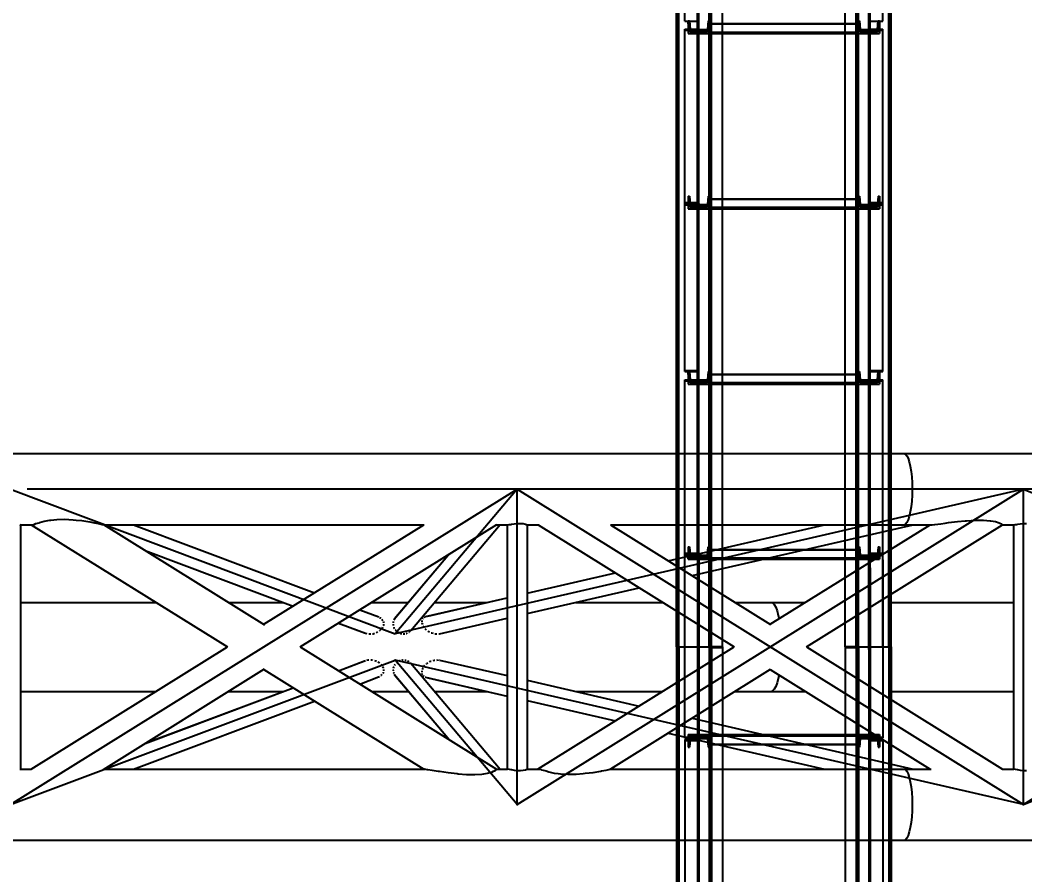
# Model space of a CAD drawing. Header units: millimetres. Extents: x 150209.93 to 150215.05, y 136675.65 to 136679.93.
# Drawn here: x 150214.08 to 150214.1946, y 136677.7688 to 136677.8664 of the extents above; entities that cross this region are included whole.
import ezdxf

# ---------------------------------------------------------------- set-up
doc = ezdxf.new("R2010")
doc.units = ezdxf.units.MM
doc.header["$LTSCALE"] = 0.25
for name, pattern in [('CENTER', [50.8, 31.75, -6.35, 6.35, -6.35]), ('XKITLINE00', [0]), ('XKITLINE02', [4, 2, -2]), ('XKITLINE03', [6, 3, -1, 1, -1])]:
    doc.linetypes.add(name, pattern=pattern)
doc.styles.add('ROMANS', font='romans.shx')
doc.dimstyles.new('MD300', dxfattribs={"dimtxt": 2.5, "dimasz": 2.5, "dimexe": 1, "dimexo": 1, "dimgap": 0.5, "dimtad": 1, "dimdec": 1, "dimlfac": 50, "dimrnd": 0.5, "dimdsep": 46, "dimtxsty": 'ROMANS', "dimcen": 1, "dimclrd": 146, "dimclre": 146, "dimclrt": 30, "dimadec": 1, "dimazin": 2, "dimtfac": 1, "dimtdec": 1, "dimtmove": 0, "dimatfit": 1, "dimfxl": 1, "dimtolj": 1, "dimtzin": 0, "dimlwd": -1, "dimlwe": -1, "dimarcsym": 0})

# ---------------------------------------------------------------- blocks, each defined once
blk = doc.blocks.new('çatıı')
at = {"color": 116, "linetype": 'XKITLINE02', "true_color": 0x136734}
for p, q in [((26132.53, 10820.27), (26132.53, 12463.6)), ((26133.06, 10820.27), (26133.07, 12463.8)), ((26150.3, 10820.27), (26150.3, 12463.8)), ((26150.83, 10820.27), (26150.83, 12463.6)), ((26234.06, 10837.88), (26234.06, 12463.6)), ((26234.91, 10820.27), (26234.91, 12463.6)), ((26235.44, 10820.27), (26235.45, 12463.8)), ((26252.68, 10820.27), (26252.68, 12463.8)), ((26253.21, 10820.27), (26253.21, 12463.6)), ((26150.38, 10820.27), (26150.38, 12460.57)), ((26151.23, 10820.3), (26151.23, 12460.55)), ((26157.88, 10824.41), (26157.88, 12460.56)), ((26227.88, 10820.56), (26227.88, 12460.56)), ((26234.53, 10820.3), (26234.53, 12460.55)), ((26235.38, 10820.27), (26235.38, 12460.57)), ((26131.68, 10840.75), (26131.68, 12421.84)), ((26150.38, 12350.28), (26150.38, 10820.27)), ((26151.23, 12350.28), (26151.23, 10820.3)), ((26254.06, 10887.1), (26254.06, 12350.28)), ((26136.38, 11177.33), (26136.38, 11273.12)), ((26143.58, 11172.02), (26143.58, 11272.53)), ((26144.38, 11172.02), (26144.38, 11273.12)), ((26241.36, 11172.02), (26241.36, 11273.12)), ((26242.16, 11172.02), (26242.16, 11272.53)), ((26249.36, 11177.33), (26249.36, 11273.12)), ((26136.38, 11177.33), (26143.58, 11177.33)), ((26138.38, 11175.7), (26138.38, 11177.37)), ((26138.38, 11177.37), (26139.06, 11177.37)), ((26138.38, 11177.33), (26138.38, 11171.87)), ((26138.38, 11175.7), (26139.06, 11175.7)), ((26138.38, 11175.7), (26138.38, 11170.2)), ((26139.06, 11177.37), (26139.06, 11175.7)), ((26139.06, 11177.37), (26139.44, 11172.57)), ((26139.06, 11175.7), (26139.44, 11170.9)), ((26143.58, 11073.71), (26143.58, 11177.83)), ((26143.58, 11177.83), (26144.38, 11177.83)), ((26144.38, 11073.14), (26144.38, 11177.83)), ((26149.7, 11177.37), (26149.32, 11172.57)), ((26149.7, 11175.7), (26149.32, 11170.9)), ((26149.7, 11177.37), (26149.7, 11175.7)), ((26149.7, 11177.37), (26150.38, 11177.37)), ((26149.7, 11175.7), (26150.38, 11175.7)), ((26150.38, 11177.37), (26150.38, 11175.7)), ((26150.38, 11177.37), (26150.38, 11171.87)), ((26150.38, 11170.2), (26150.38, 11175.88)), ((26150.38, 11175.88), (26157.88, 11175.88)), ((26150.38, 11175.87), (26235.36, 11175.87)), ((26150.38, 11175.71), (26235.36, 11175.71)), ((26150.38, 11175.7), (26235.36, 11175.7)), ((26150.38, 11175.7), (26150.38, 11170.2)), ((26227.88, 11175.88), (26235.36, 11175.88)), ((26235.36, 11177.37), (26235.36, 11171.87)), ((26235.36, 11177.37), (26236.04, 11177.37)), ((26235.36, 11177.37), (26235.36, 11175.7)), ((26235.36, 11170.2), (26235.36, 11175.88)), ((26235.36, 11175.7), (26235.36, 11170.2)), ((26235.36, 11175.7), (26236.04, 11175.7)), ((26236.04, 11177.37), (26236.42, 11172.57)), ((26236.04, 11177.37), (26236.04, 11175.7)), ((26236.04, 11175.7), (26236.42, 11170.9)), ((26241.36, 11073.14), (26241.36, 11177.83)), ((26241.36, 11177.83), (26242.16, 11177.83)), ((26242.16, 11073.71), (26242.16, 11177.83)), ((26242.16, 11177.33), (26249.36, 11177.33)), ((26246.3, 11172.57), (26246.68, 11177.37)), ((26246.68, 11175.7), (26246.3, 11170.9)), ((26246.68, 11177.37), (26247.36, 11177.37)), ((26246.68, 11177.37), (26246.68, 11175.7)), ((26246.68, 11175.7), (26247.36, 11175.7)), ((26247.36, 11171.87), (26247.36, 11177.37)), ((26247.36, 11177.37), (26247.36, 11175.7)), ((26247.36, 11175.7), (26247.36, 11170.2)), ((26136.38, 11073.14), (26136.38, 11172.68)), ((26136.38, 11172.68), (26143.58, 11172.68)), ((26136.38, 11172.11), (26144.38, 11172.11)), ((26138.38, 11171.87), (26138.38, 11170.2)), ((26138.38, 11171.87), (26150.38, 11171.87)), ((26138.38, 11170.2), (26150.38, 11170.2)), ((26139.44, 11172.57), (26139.44, 11170.9)), ((26139.44, 11172.57), (26149.32, 11172.57)), ((26139.44, 11170.9), (26149.32, 11170.9)), ((26143.58, 11172.02), (26144.38, 11172.02)), ((26149.32, 11172.57), (26149.32, 11170.9)), ((26150.38, 11171.87), (26150.38, 11170.2)), ((26150.38, 11171.06), (26235.36, 11171.06)), ((26150.38, 11170.92), (26235.36, 11170.92)), ((26150.38, 11170.38), (26157.88, 11170.38)), ((26150.38, 11170.2), (26157.88, 11170.2)), ((26227.88, 11170.38), (26235.36, 11170.38)), ((26227.88, 11170.2), (26235.36, 11170.2)), ((26235.36, 11171.87), (26247.36, 11171.87)), ((26235.36, 11171.87), (26235.36, 11170.2)), ((26235.36, 11170.2), (26247.36, 11170.2)), ((26236.42, 11172.57), (26246.3, 11172.57)), ((26236.42, 11172.57), (26236.42, 11170.9)), ((26236.42, 11170.9), (26246.3, 11170.9)), ((26241.36, 11172.11), (26249.36, 11172.11)), ((26241.36, 11172.02), (26242.16, 11172.02)), ((26242.16, 11172.68), (26249.36, 11172.68)), ((26246.3, 11172.57), (26246.3, 11170.9)), ((26247.36, 11171.87), (26247.36, 11170.2)), ((26249.36, 11073.14), (26249.36, 11172.68)), ((26138.38, 11077.38), (26138.38, 11075.71)), ((26138.38, 11077.38), (26139.06, 11077.38)), ((26138.38, 11077.38), (26138.38, 11071.88)), ((26139.06, 11077.38), (26139.06, 11075.71)), ((26139.06, 11077.38), (26139.44, 11072.58)), ((26143.58, 11078.86), (26144.38, 11078.86)), ((26149.7, 11077.38), (26149.32, 11072.58)), ((26149.7, 11077.38), (26149.7, 11075.71)), ((26149.7, 11077.38), (26150.38, 11077.38)), ((26150.38, 11077.38), (26150.38, 11075.71)), ((26150.38, 11077.38), (26150.38, 11071.88)), ((26235.36, 11077.38), (26235.36, 11071.88)), ((26235.36, 11077.38), (26236.04, 11077.38)), ((26235.36, 11077.38), (26235.36, 11075.71)), ((26236.04, 11077.38), (26236.42, 11072.58)), ((26236.04, 11077.38), (26236.04, 11075.71)), ((26241.36, 11078.86), (26242.16, 11078.86)), ((26246.68, 11077.38), (26246.3, 11072.58)), ((26246.68, 11077.38), (26247.36, 11077.38)), ((26246.68, 11077.38), (26246.68, 11075.71)), ((26247.36, 11077.38), (26247.36, 11071.88)), ((26247.36, 11077.38), (26247.36, 11075.71)), ((26136.38, 11073.71), (26143.58, 11073.71)), ((26136.38, 10977.35), (26136.38, 11073.14)), ((26136.38, 11073.14), (26144.38, 11073.14)), ((26136.38, 11073.14), (26144.38, 11073.14)), ((26136.38, 11072.55), (26143.58, 11072.55)), ((26138.38, 11075.71), (26139.06, 11075.71)), ((26138.38, 11075.71), (26138.38, 11070.21)), ((26138.38, 11071.88), (26138.38, 11070.21)), ((26138.38, 11071.88), (26150.38, 11071.88)), ((26139.06, 11075.71), (26139.44, 11070.91)), ((26139.44, 11072.58), (26139.44, 11070.91)), ((26139.44, 11072.58), (26149.32, 11072.58)), ((26139.44, 11070.91), (26149.32, 11070.91)), ((26143.58, 10972.04), (26143.58, 11072.55)), ((26144.38, 10972.04), (26144.38, 11073.14)), ((26149.7, 11075.71), (26149.32, 11070.91)), ((26149.32, 11072.58), (26149.32, 11070.91)), ((26149.7, 11075.71), (26150.38, 11075.71)), ((26150.38, 11070.21), (26150.38, 11075.89)), ((26150.38, 11075.89), (26157.88, 11075.89)), ((26150.38, 11075.88), (26235.36, 11075.88)), ((26150.38, 11075.72), (26235.36, 11075.72)), ((26150.38, 11075.71), (26150.38, 11070.21)), ((26150.38, 11075.71), (26235.36, 11075.71)), ((26150.38, 11071.88), (26150.38, 11070.21)), ((26150.38, 11071.08), (26235.36, 11071.08)), ((26150.38, 11070.93), (26235.36, 11070.93)), ((26227.88, 11075.89), (26235.36, 11075.89)), ((26235.36, 11070.21), (26235.36, 11075.89)), ((26235.36, 11075.71), (26235.36, 11070.21)), ((26235.36, 11075.71), (26236.04, 11075.71)), ((26235.36, 11071.88), (26247.36, 11071.88)), ((26235.36, 11071.88), (26235.36, 11070.21)), ((26236.04, 11075.71), (26236.42, 11070.91)), ((26236.42, 11072.58), (26246.3, 11072.58)), ((26236.42, 11072.58), (26236.42, 11070.91)), ((26236.42, 11070.91), (26246.3, 11070.91)), ((26241.36, 10972.04), (26241.36, 11073.14)), ((26241.36, 11073.14), (26249.36, 11073.14)), ((26241.36, 11073.14), (26249.36, 11073.14)), ((26242.16, 11073.71), (26249.36, 11073.71)), ((26242.16, 10972.04), (26242.16, 11072.55)), ((26242.16, 11072.55), (26249.36, 11072.55)), ((26246.68, 11075.71), (26246.3, 11070.91)), ((26246.3, 11072.58), (26246.3, 11070.91)), ((26246.68, 11075.71), (26247.36, 11075.71)), ((26247.36, 11075.71), (26247.36, 11070.21)), ((26247.36, 11071.88), (26247.36, 11070.21)), ((26249.36, 10977.35), (26249.36, 11073.14)), ((26138.38, 11070.21), (26150.38, 11070.21)), ((26143.58, 11067.24), (26144.38, 11067.24)), ((26150.38, 11070.39), (26157.88, 11070.39)), ((26150.38, 11070.21), (26157.88, 11070.21)), ((26227.88, 11070.39), (26235.36, 11070.39)), ((26227.88, 11070.21), (26235.36, 11070.21)), ((26235.36, 11070.21), (26247.36, 11070.21)), ((26241.36, 11067.24), (26242.16, 11067.24)), ((26136.38, 10977.95), (26144.38, 10977.95)), ((26136.38, 10977.35), (26143.58, 10977.35)), ((26138.38, 10975.72), (26138.38, 10977.39)), ((26138.38, 10977.39), (26139.06, 10977.39)), ((26138.38, 10977.35), (26138.38, 10971.89)), ((26138.38, 10975.72), (26139.06, 10975.72)), ((26138.38, 10975.72), (26138.38, 10970.22)), ((26139.06, 10977.39), (26139.06, 10975.72)), ((26139.06, 10977.39), (26139.44, 10972.59)), ((26139.06, 10975.72), (26139.44, 10970.92)), ((26143.58, 10873.74), (26143.58, 10977.85)), ((26143.58, 10977.85), (26144.38, 10977.85)), ((26144.38, 10873.16), (26144.38, 10977.85)), ((26149.7, 10977.39), (26149.32, 10972.59)), ((26149.7, 10975.72), (26149.32, 10970.92)), ((26149.7, 10977.39), (26149.7, 10975.72)), ((26149.7, 10977.39), (26150.38, 10977.39)), ((26149.7, 10975.72), (26150.38, 10975.72)), ((26150.38, 10977.39), (26150.38, 10975.72)), ((26150.38, 10977.39), (26150.38, 10971.89)), ((26150.38, 10970.22), (26150.38, 10975.9)), ((26150.38, 10975.9), (26157.88, 10975.9)), ((26150.38, 10975.89), (26235.36, 10975.89)), ((26150.38, 10975.73), (26235.36, 10975.73)), ((26150.38, 10975.72), (26150.38, 10970.22)), ((26150.38, 10975.72), (26235.36, 10975.72)), ((26227.88, 10975.9), (26235.36, 10975.9)), ((26235.36, 10977.39), (26235.36, 10971.89)), ((26235.36, 10977.39), (26236.04, 10977.39)), ((26235.36, 10977.39), (26235.36, 10975.72)), ((26235.36, 10970.22), (26235.36, 10975.9)), ((26235.36, 10975.72), (26235.36, 10970.22)), ((26235.36, 10975.72), (26236.04, 10975.72)), ((26236.04, 10977.39), (26236.42, 10972.59)), ((26236.04, 10977.39), (26236.04, 10975.72)), ((26236.04, 10975.72), (26236.42, 10970.92)), ((26241.36, 10977.95), (26249.36, 10977.95)), ((26241.36, 10873.16), (26241.36, 10977.85)), ((26241.36, 10977.85), (26242.16, 10977.85)), ((26242.16, 10873.74), (26242.16, 10977.85)), ((26242.16, 10977.35), (26249.36, 10977.35)), ((26246.3, 10972.59), (26246.68, 10977.39)), ((26246.68, 10975.72), (26246.3, 10970.92)), ((26246.68, 10977.39), (26247.36, 10977.39)), ((26246.68, 10977.39), (26246.68, 10975.72)), ((26246.68, 10975.72), (26247.36, 10975.72)), ((26247.36, 10971.89), (26247.36, 10977.39)), ((26247.36, 10977.39), (26247.36, 10975.72)), ((26247.36, 10975.72), (26247.36, 10970.22)), ((26136.38, 10873.16), (26136.38, 10972.7)), ((26136.38, 10972.7), (26143.58, 10972.7)), ((26136.38, 10972.13), (26144.38, 10972.13)), ((26138.38, 10971.89), (26138.38, 10970.22)), ((26138.38, 10971.89), (26150.38, 10971.89)), ((26138.38, 10970.22), (26150.38, 10970.22)), ((26139.44, 10972.59), (26139.44, 10970.92)), ((26139.44, 10972.59), (26149.32, 10972.59)), ((26139.44, 10970.92), (26149.32, 10970.92)), ((26143.58, 10972.04), (26144.38, 10972.04)), ((26149.32, 10972.59), (26149.32, 10970.92)), ((26150.38, 10971.89), (26150.38, 10970.22)), ((26150.38, 10971.09), (26235.36, 10971.09)), ((26150.38, 10970.94), (26235.36, 10970.94)), ((26150.38, 10970.4), (26157.88, 10970.4)), ((26150.38, 10970.22), (26157.88, 10970.22)), ((26227.88, 10970.4), (26235.36, 10970.4)), ((26227.88, 10970.22), (26235.36, 10970.22)), ((26235.36, 10971.89), (26247.36, 10971.89)), ((26235.36, 10971.89), (26235.36, 10970.22)), ((26235.36, 10970.22), (26247.36, 10970.22)), ((26236.42, 10972.59), (26246.3, 10972.59)), ((26236.42, 10972.59), (26236.42, 10970.92)), ((26236.42, 10970.92), (26246.3, 10970.92)), ((26241.36, 10972.13), (26249.36, 10972.13)), ((26241.36, 10972.04), (26242.16, 10972.04)), ((26242.16, 10972.7), (26249.36, 10972.7)), ((26246.3, 10972.59), (26246.3, 10970.92)), ((26247.36, 10971.89), (26247.36, 10970.22)), ((26249.36, 10930.57), (26249.36, 10972.7)), ((26249.36, 10873.16), (26249.36, 10972.13)), ((26131.68, 10889.97), (26131.68, 10930.57)), ((26151.68, 10889.97), (26151.68, 10930.57)), ((26157.88, 10889.97), (26157.88, 10930.57)), ((26227.88, 10881.07), (26227.88, 10930.57)), ((26234.06, 10882.49), (26234.06, 10930.57)), ((26241.36, 10873.16), (26241.36, 10930.57)), ((26254.06, 10887.1), (26254.06, 10930.57)), ((26138.38, 10877.4), (26138.38, 10875.73)), ((26138.38, 10877.4), (26139.06, 10877.4)), ((26138.38, 10877.4), (26138.38, 10872.09)), ((26139.06, 10877.4), (26139.06, 10875.73)), ((26139.06, 10877.4), (26139.44, 10872.6)), ((26143.58, 10878.89), (26144.38, 10878.89)), ((26149.32, 10872.6), (26149.7, 10877.4)), ((26149.7, 10877.4), (26149.7, 10875.73)), ((26149.7, 10877.4), (26150.38, 10877.4)), ((26150.38, 10877.4), (26150.38, 10875.73)), ((26150.38, 10871.9), (26150.38, 10877.4)), ((26150.38, 10870.24), (26150.38, 10875.91)), ((26150.38, 10875.91), (26205.5, 10875.91)), ((26150.38, 10875.9), (26235.36, 10875.9)), ((26157.88, 10864.95), (26157.88, 10876.58)), ((26227.88, 10875.91), (26235.36, 10875.91)), ((26235.36, 10877.4), (26235.36, 10871.9)), ((26235.36, 10877.4), (26236.04, 10877.4)), ((26235.36, 10877.4), (26235.36, 10875.73)), ((26235.36, 10870.24), (26235.36, 10875.91)), ((26236.04, 10877.4), (26236.42, 10872.6)), ((26236.04, 10877.4), (26236.04, 10875.73)), ((26241.36, 10878.89), (26242.16, 10878.89)), ((26246.68, 10877.4), (26246.3, 10872.6)), ((26246.68, 10877.4), (26247.36, 10877.4)), ((26246.68, 10877.4), (26246.68, 10875.73)), ((26247.36, 10877.4), (26247.36, 10871.9)), ((26247.36, 10877.4), (26247.36, 10875.73)), ((26254.06, 10850.36), (26254.06, 10876.13)), ((26131.68, 10840.75), (26131.68, 10870.54)), ((26136.38, 10873.74), (26143.58, 10873.74)), ((26136.38, 10873.16), (26144.38, 10873.16)), ((26136.38, 10768.15), (26136.38, 10873.16)), ((26136.38, 10873.16), (26144.38, 10873.16)), ((26136.38, 10872.6), (26143.58, 10872.6)), ((26138.38, 10875.73), (26139.06, 10875.73)), ((26138.38, 10875.73), (26138.38, 10870.24)), ((26138.38, 10870.24), (26138.38, 10872.09)), ((26138.38, 10871.9), (26150.38, 10871.9)), ((26138.38, 10870.24), (26150.38, 10870.24)), ((26139.06, 10875.73), (26139.44, 10870.94)), ((26139.44, 10872.6), (26139.44, 10870.94)), ((26139.44, 10872.6), (26149.32, 10872.6)), ((26139.44, 10870.94), (26149.32, 10870.94)), ((26143.58, 10872.6), (26143.58, 10763.09)), ((26144.38, 10873.16), (26144.38, 10763.09)), ((26149.7, 10875.73), (26149.32, 10870.94)), ((26149.32, 10872.6), (26149.32, 10870.94)), ((26149.7, 10875.73), (26150.38, 10875.73)), ((26150.38, 10875.74), (26235.36, 10875.74)), ((26150.38, 10875.73), (26150.38, 10870.24)), ((26150.38, 10875.73), (26235.36, 10875.73)), ((26150.38, 10871.9), (26150.38, 10870.24)), ((26150.38, 10871.1), (26235.36, 10871.1)), ((26150.38, 10870.95), (26235.36, 10870.95)), ((26150.38, 10870.41), (26181.62, 10870.41)), ((26150.38, 10870.24), (26180.84, 10870.24)), ((26151.68, 10863.52), (26151.68, 10875.15)), ((26227.88, 10870.41), (26235.36, 10870.41)), ((26227.88, 10870.24), (26235.36, 10870.24)), ((26235.36, 10875.73), (26235.36, 10870.24)), ((26235.36, 10875.73), (26236.04, 10875.73)), ((26235.36, 10871.9), (26247.36, 10871.9)), ((26235.36, 10871.9), (26235.36, 10870.24)), ((26235.36, 10870.24), (26247.36, 10870.24)), ((26236.04, 10875.73), (26236.42, 10870.94)), ((26236.42, 10872.6), (26246.3, 10872.6)), ((26236.42, 10872.6), (26236.42, 10870.94)), ((26236.42, 10870.94), (26246.3, 10870.94)), ((26241.36, 10873.16), (26249.36, 10873.16)), ((26241.36, 10873.16), (26241.36, 10763.09)), ((26241.36, 10873.16), (26249.36, 10873.16)), ((26242.16, 10873.74), (26249.36, 10873.74)), ((26242.16, 10865.46), (26242.16, 10872.6)), ((26242.16, 10872.6), (26249.36, 10872.6)), ((26246.68, 10875.73), (26246.3, 10870.94)), ((26246.3, 10872.6), (26246.3, 10870.94)), ((26246.68, 10875.73), (26247.36, 10875.73)), ((26247.36, 10875.73), (26247.36, 10870.24)), ((26247.36, 10871.9), (26247.36, 10870.24)), ((26249.36, 10820.27), (26249.36, 10873.16)), ((26143.58, 10867.55), (26144.38, 10867.55)), ((26241.36, 10867.55), (26242.16, 10867.55)), ((26242.16, 10865.46), (26242.16, 10763.09)), ((26249.36, 10869.95), (26249.36, 10768.14)), ((26227.88, 10834.03), (26227.88, 10859.8)), ((26234.06, 10837.88), (26234.06, 10863.66)), ((26151.68, 10828.28), (26151.68, 10854.05)), ((26157.88, 10824.41), (26157.88, 10850.18)), ((26241.36, 10842.44), (26241.36, 10768.7)), ((26132.53, 10820.27), (26132.53, 9176.95)), ((26133.06, 10820.27), (26133.07, 9176.75)), ((26150.3, 10820.27), (26150.3, 9176.75)), ((26150.38, 10820.57), (26151.68, 10820.57)), ((26150.38, 10820.27), (26151.68, 10820.27)), ((26150.38, 10820.27), (26151.68, 10820.27)), ((26150.38, 10820.27), (26150.38, 10750.27)), ((26150.38, 10819.98), (26151.68, 10819.98)), ((26150.83, 10820.27), (26150.83, 9176.95)), ((26151.23, 10820.55), (26151.68, 10820.55)), ((26151.23, 10820.3), (26151.68, 10820.29)), ((26151.23, 10820.25), (26151.68, 10820.25)), ((26151.23, 10820.25), (26151.23, 10777.26)), ((26151.23, 10820), (26151.68, 10820)), ((26151.68, 10820.27), (26151.68, 9223.34)), ((26157.88, 10820.56), (26157.88, 10820.57)), ((26157.88, 10820.56), (26157.88, 10820.57)), ((26157.88, 10820.56), (26157.88, 10820.57)), ((26157.88, 10820.27), (26157.88, 10820.29)), ((26157.88, 10820.27), (26157.88, 10820.29)), ((26157.88, 10820.27), (26157.88, 10820.26)), ((26157.88, 10820.27), (26157.88, 10820.26)), ((26157.88, 10819.99), (26157.88, 10819.98)), ((26157.88, 10819.99), (26157.88, 10819.98)), ((26157.88, 10819.99), (26157.88, 10819.98)), ((26227.88, 10820.57), (26227.88, 10820.56)), ((26227.88, 10820.56), (26227.88, 10820.57)), ((26227.88, 10820.29), (26227.88, 10820.27)), ((26227.88, 10820.27), (26227.88, 10820.29)), ((26227.88, 10820.27), (26227.88, 10820.26)), ((26227.88, 10820.27), (26227.88, 10820.26)), ((26227.88, 10819.99), (26227.88, 10819.98)), ((26227.88, 10819.99), (26227.88, 10819.98)), ((26227.88, 10819.99), (26227.88, 10819.98)), ((26234.06, 10820.57), (26235.38, 10820.57)), ((26234.06, 10820.55), (26234.53, 10820.55)), ((26234.06, 10820.29), (26234.53, 10820.3)), ((26234.06, 10820.27), (26235.38, 10820.27)), ((26234.06, 10820.27), (26235.38, 10820.27)), ((26234.06, 10820.25), (26234.53, 10820.25)), ((26234.06, 10820), (26234.53, 10820)), ((26234.06, 10819.98), (26235.38, 10819.98)), ((26234.53, 10820.25), (26234.53, 9180)), ((26234.91, 10820.27), (26234.91, 9176.95)), ((26235.38, 10820.27), (26235.38, 9179.98)), ((26235.44, 10820.27), (26235.45, 9176.75)), ((26252.68, 10820.27), (26252.68, 9176.75)), ((26253.21, 10820.27), (26253.21, 9176.95)), ((26254.06, 10820.27), (26254.06, 9210.38)), ((26157.88, 10816.14), (26157.88, 10790.37)), ((26151.68, 10812.27), (26151.68, 10786.5)), ((26227.88, 10806.52), (26227.88, 10780.75)), ((26234.06, 10802.67), (26234.06, 10776.89)), ((26131.68, 10799.8), (26131.68, 10770.01)), ((26254.06, 10790.19), (26254.06, 10764.42)), ((26151.23, 10778.74), (26151.23, 9180)), ((26151.68, 10777.03), (26151.68, 10765.4)), ((26157.88, 10775.6), (26157.88, 10763.97)), ((26136.38, 10768.71), (26144.38, 10768.71)), ((26136.38, 10768.15), (26143.58, 10768.15)), ((26136.38, 10767.39), (26136.38, 10667.84)), ((26136.38, 10767.39), (26144.38, 10767.39)), ((26138.38, 10770.31), (26138.38, 10768.65)), ((26138.38, 10770.31), (26138.38, 10764.81)), ((26138.38, 10770.31), (26150.38, 10770.31)), ((26138.38, 10768.65), (26138.38, 10763.15)), ((26138.38, 10768.65), (26150.38, 10768.65)), ((26139.44, 10769.61), (26139.06, 10764.81)), ((26139.44, 10767.95), (26139.06, 10763.15)), ((26139.44, 10769.61), (26139.44, 10767.95)), ((26139.44, 10769.61), (26149.32, 10769.61)), ((26139.44, 10767.95), (26149.32, 10767.95)), ((26144.38, 10767.39), (26144.38, 10662.7)), ((26149.32, 10769.61), (26149.32, 10767.95)), ((26149.32, 10769.61), (26149.7, 10764.81)), ((26149.32, 10767.95), (26149.7, 10763.15)), ((26150.38, 10770.31), (26150.38, 10768.65)), ((26150.38, 10770.31), (26150.38, 10764.81)), ((26150.38, 10770.31), (26180.84, 10770.31)), ((26150.38, 10770.31), (26150.38, 10764.64)), ((26150.38, 10770.14), (26181.62, 10770.14)), ((26150.38, 10769.6), (26235.36, 10769.6)), ((26150.38, 10769.45), (26235.36, 10769.45)), ((26150.38, 10768.65), (26150.38, 10763.15)), ((26227.88, 10770.31), (26235.36, 10770.31)), ((26227.88, 10770.14), (26235.36, 10770.14)), ((26235.36, 10770.31), (26235.36, 10764.81)), ((26235.36, 10770.31), (26247.36, 10770.31)), ((26235.36, 10770.31), (26235.36, 10768.65)), ((26235.36, 10770.31), (26235.36, 10764.64)), ((26235.36, 10768.65), (26235.36, 10763.15)), ((26235.36, 10768.65), (26247.36, 10768.65)), ((26236.42, 10769.61), (26236.04, 10764.81)), ((26236.42, 10767.95), (26236.04, 10763.15)), ((26236.42, 10769.61), (26246.3, 10769.61)), ((26236.42, 10769.61), (26236.42, 10767.95)), ((26236.42, 10767.95), (26246.3, 10767.95)), ((26241.36, 10768.7), (26249.36, 10768.7)), ((26241.36, 10767.39), (26241.36, 10756.37)), ((26241.36, 10767.39), (26249.36, 10767.39)), ((26241.36, 10767.39), (26241.36, 10662.7)), ((26242.16, 10768.14), (26249.36, 10768.14)), ((26246.3, 10769.61), (26246.68, 10764.81)), ((26246.3, 10769.61), (26246.3, 10767.95)), ((26246.3, 10767.95), (26246.68, 10763.15)), ((26247.36, 10770.31), (26247.36, 10764.81)), ((26247.36, 10770.31), (26247.36, 10768.65)), ((26247.36, 10768.65), (26247.36, 10763.15)), ((26249.36, 10767.39), (26249.36, 10750.57)), ((26136.38, 10766.81), (26143.58, 10766.81)), ((26138.38, 10764.81), (26138.38, 10763.15)), ((26138.38, 10764.81), (26139.06, 10764.81)), ((26138.38, 10763.15), (26139.06, 10763.15)), ((26139.06, 10764.81), (26139.06, 10763.15)), ((26143.58, 10766.81), (26143.58, 10662.7)), ((26143.58, 10763.09), (26144.38, 10763.09)), ((26143.58, 10761.66), (26144.38, 10761.66)), ((26149.7, 10764.81), (26149.7, 10763.15)), ((26149.7, 10764.81), (26150.38, 10764.81)), ((26149.7, 10763.15), (26150.38, 10763.15)), ((26150.38, 10764.81), (26150.38, 10763.15)), ((26150.38, 10764.81), (26235.36, 10764.81)), ((26150.38, 10764.8), (26235.36, 10764.8)), ((26150.38, 10764.65), (26235.36, 10764.65)), ((26150.38, 10764.64), (26205.5, 10764.64)), ((26227.88, 10764.64), (26235.36, 10764.64)), ((26235.36, 10764.81), (26236.04, 10764.81)), ((26235.36, 10764.81), (26235.36, 10763.15)), ((26235.36, 10763.15), (26236.04, 10763.15)), ((26236.04, 10764.81), (26236.04, 10763.15)), ((26241.36, 10763.09), (26242.16, 10763.09)), ((26241.36, 10761.66), (26242.16, 10761.66)), ((26242.16, 10766.81), (26242.16, 10750.27)), ((26242.16, 10766.81), (26249.36, 10766.81)), ((26246.68, 10764.81), (26247.36, 10764.81)), ((26246.68, 10764.81), (26246.68, 10763.15)), ((26246.68, 10763.15), (26247.36, 10763.15)), ((26247.36, 10764.81), (26247.36, 10763.15)), ((26227.88, 10759.48), (26227.88, 9180.26)), ((26227.88, 10759.48), (26227.88, 10709.97)), ((26234.06, 10758.06), (26234.06, 10709.97)), ((26242.16, 10756.18), (26242.16, 10662.7)), ((26131.68, 10750.57), (26131.68, 10709.97)), ((26150.38, 10750.57), (26150.38, 9179.98)), ((26151.68, 10750.57), (26151.68, 10709.97)), ((26157.88, 10750.57), (26157.88, 9180.26)), ((26157.88, 10750.57), (26157.88, 10709.97)), ((26249.36, 10754.53), (26249.36, 10667.85)), ((26254.06, 10753.45), (26254.06, 10750.27)), ((26254.06, 10750.27), (26254.06, 10709.97))]:
    blk.add_line(p, q, dxfattribs=at)
at = {"color": 1, "linetype": 'XKITLINE03'}
for p, q in [((26144.38, 10818.82), (26144.38, 12467.2)), ((26241.36, 10818.82), (26241.36, 12467.2)), ((26150.38, 12460.27), (26150.38, 10820.27)), ((26235.38, 10820.27), (26235.38, 12460.27)), ((26144.38, 11073.14), (26144.38, 11172.11)), ((26150.38, 11170.2), (26150.38, 11171.87)), ((26150.38, 11170.38), (26235.36, 11170.38)), ((26235.36, 11171.87), (26235.36, 11170.2)), ((26241.36, 11172.11), (26241.36, 11073.14)), ((26144.38, 10977.95), (26144.38, 11073.14)), ((26150.38, 11070.21), (26150.38, 11071.88)), ((26235.36, 11071.88), (26235.36, 11070.21)), ((26241.36, 11073.14), (26241.36, 10977.95)), ((26150.38, 11070.39), (26235.36, 11070.39)), ((26144.38, 10873.16), (26144.38, 10972.13)), ((26150.38, 10970.22), (26150.38, 10971.89)), ((26150.38, 10970.4), (26235.36, 10970.4)), ((26235.36, 10971.89), (26235.36, 10970.22)), ((26241.36, 10972.13), (26241.36, 10873.16)), ((26144.38, 10768.71), (26144.38, 10873.16)), ((26150.38, 10870.24), (26150.38, 10871.9)), ((26150.38, 10870.41), (26235.36, 10870.41)), ((26235.36, 10871.9), (26235.36, 10870.24)), ((26241.36, 10873.16), (26241.36, 10768.7)), ((26144.38, 9173.35), (26144.38, 10821.73)), ((26150.38, 10820.27), (26150.38, 9180.27)), ((26235.38, 9180.27), (26235.38, 10820.27)), ((26241.36, 9173.35), (26241.36, 10821.73)), ((26144.38, 10668.42), (26144.38, 10767.39)), ((26150.38, 10768.65), (26150.38, 10770.31)), ((26235.36, 10770.14), (26150.38, 10770.14)), ((26235.36, 10770.31), (26235.36, 10768.65)), ((26241.36, 10767.39), (26241.36, 10668.42))]:
    blk.add_line(p, q, dxfattribs=at)
at = {"color": 7, "linetype": 'XKITLINE00'}
for p, q in [((26131.68, 10930.57), (26131.68, 12349.97)), ((26151.68, 10930.57), (26151.68, 12349.97)), ((26157.88, 10930.57), (26157.88, 12349.97)), ((26227.88, 10930.57), (26227.88, 12349.97)), ((26234.06, 10930.57), (26234.06, 12349.97)), ((26254.06, 10930.57), (26254.06, 12349.97)), ((26157.88, 11175.88), (26227.88, 11175.88)), ((26157.88, 11170.38), (26227.88, 11170.38)), ((26157.88, 11170.2), (26227.88, 11170.2)), ((26157.88, 11075.89), (26227.88, 11075.89)), ((26157.88, 11070.39), (26227.88, 11070.39)), ((26157.88, 11070.21), (26227.88, 11070.21)), ((26157.88, 10975.9), (26227.88, 10975.9)), ((26157.88, 10970.4), (26227.88, 10970.4)), ((26157.88, 10970.22), (26227.88, 10970.22)), ((26131.68, 10870.54), (26131.68, 10889.97)), ((26151.68, 10875.15), (26151.68, 10889.97)), ((26157.88, 10876.58), (26157.88, 10889.97)), ((26234.06, 10863.66), (26234.06, 10882.49)), ((26254.06, 10876.13), (26254.06, 10887.1)), ((26205.5, 10875.91), (26227.88, 10875.91)), ((26227.88, 10859.8), (26227.88, 10881.07)), ((26180.84, 10870.24), (26227.88, 10870.24)), ((26181.62, 10870.41), (26227.88, 10870.41)), ((26157.88, 10850.18), (26157.88, 10864.95)), ((26151.68, 10854.05), (26151.68, 10863.52)), ((26254.06, 10820.27), (26254.06, 10850.36)), ((26131.68, 10820.27), (26131.68, 10840.75)), ((26234.06, 10820.27), (26234.06, 10837.88)), ((26227.88, 10820.57), (26227.88, 10834.03)), ((26151.68, 10820.27), (26151.68, 10828.28)), ((26157.88, 10820.57), (26157.88, 10824.41)), ((26131.68, 10820.27), (26151.68, 10820.27)), ((26131.68, 10820.27), (26151.68, 10820.27)), ((26131.68, 10820.27), (26131.68, 10799.8)), ((26151.68, 10820.57), (26157.88, 10820.57)), ((26151.68, 10820.55), (26157.88, 10820.56)), ((26151.68, 10820.29), (26157.88, 10820.29)), ((26151.68, 10820.27), (26157.88, 10820.27)), ((26151.68, 10820.27), (26151.68, 10812.27)), ((26151.68, 10820.27), (26157.88, 10820.27)), ((26151.68, 10820.25), (26157.88, 10820.26)), ((26151.68, 10820), (26157.88, 10819.99)), ((26151.68, 10819.98), (26157.88, 10819.98)), ((26157.88, 10820.29), (26157.88, 10820.56)), ((26157.88, 10820.26), (26157.88, 10819.99)), ((26157.88, 10819.98), (26157.88, 10816.14)), ((26227.88, 10820.57), (26234.06, 10820.57)), ((26227.88, 10820.56), (26234.06, 10820.55)), ((26227.88, 10820.29), (26227.88, 10820.56)), ((26227.88, 10820.29), (26234.06, 10820.29)), ((26227.88, 10820.27), (26234.06, 10820.27)), ((26227.88, 10820.27), (26234.06, 10820.27)), ((26227.88, 10820.26), (26234.06, 10820.25)), ((26227.88, 10820.26), (26227.88, 10819.99)), ((26227.88, 10819.99), (26234.06, 10820)), ((26227.88, 10819.98), (26234.06, 10819.98)), ((26227.88, 10819.98), (26227.88, 10806.52)), ((26234.06, 10820.27), (26254.06, 10820.27)), ((26234.06, 10820.27), (26254.06, 10820.27)), ((26234.06, 10820.27), (26234.06, 10802.67)), ((26254.06, 10820.27), (26254.06, 10790.19)), ((26157.88, 10790.37), (26157.88, 10775.6)), ((26151.68, 10786.5), (26151.68, 10777.03)), ((26227.88, 10780.75), (26227.88, 10759.48)), ((26234.06, 10776.89), (26234.06, 10758.06)), ((26131.68, 10770.01), (26131.68, 10750.57)), ((26180.84, 10770.31), (26227.88, 10770.31)), ((26181.62, 10770.14), (26227.88, 10770.14)), ((26151.68, 10765.4), (26151.68, 10750.57)), ((26157.88, 10763.97), (26157.88, 10750.57)), ((26205.5, 10764.64), (26227.88, 10764.64)), ((26254.06, 10764.42), (26254.06, 10753.45)), ((26131.68, 10709.97), (26131.68, 9290.57)), ((26151.68, 10709.97), (26151.68, 9290.57)), ((26157.88, 10709.97), (26157.88, 9290.57)), ((26227.88, 10709.97), (26227.88, 9290.57)), ((26234.06, 10709.97), (26234.06, 9290.57)), ((26254.06, 10709.97), (26254.06, 9290.57))]:
    blk.add_line(p, q, dxfattribs=at)
at = {"color": 8, "linetype": 'XKITLINE00'}
for p, q in [((25185.79, 10930.57), (26261.35, 10930.57)), ((26261.35, 10930.57), (26262.18, 10930.27)), ((26261.35, 10930.57), (26262.18, 10930.27)), ((26261.35, 10930.57), (27695.34, 10930.57)), ((26262.18, 10930.27), (26262.98, 10929.35)), ((26262.18, 10930.27), (26262.98, 10929.35)), ((26262.98, 10929.35), (26263.73, 10927.85)), ((26262.98, 10929.35), (26263.73, 10927.85)), ((26263.73, 10927.85), (26264.41, 10925.83)), ((26263.73, 10927.85), (26264.41, 10925.83)), ((26264.41, 10925.83), (26265, 10923.32)), ((26265, 10923.32), (26265.47, 10920.42)), ((26265.47, 10920.42), (26265.82, 10917.22)), ((26265.82, 10917.22), (26266.04, 10913.8)), ((26266.04, 10913.8), (26266.11, 10910.27)), ((26266.11, 10910.27), (26266.04, 10906.75)), ((26266.04, 10906.75), (26265.82, 10903.33)), ((26265.47, 10900.12), (26265, 10897.23)), ((26265.82, 10903.33), (26265.47, 10900.12)), ((25778.19, 10893.02), (25782.67, 10893.12)), ((25782.67, 10893.12), (25787.59, 10892.83)), ((26264.41, 10894.72), (26263.73, 10892.69)), ((26264.41, 10894.72), (26263.73, 10892.69)), ((26265, 10897.23), (26264.41, 10894.72)), ((25757.21, 10890.12), (25757.49, 10889.97)), ((25757.49, 10890.07), (25757.49, 10750.48)), ((25757.49, 10889.97), (25764.22, 10889.97)), ((25757.49, 10889.97), (25757.49, 10750.58)), ((25763.72, 10889.97), (25875.66, 10820.27)), ((25763.78, 10889.97), (25764.05, 10889.87)), ((25764.02, 10889.93), (25764.93, 10890.14)), ((25764.02, 10889.93), (25764.05, 10889.87)), ((25764.93, 10890.14), (25765.36, 10890.18)), ((25765.36, 10890.18), (25766.32, 10890.65)), ((25766.32, 10890.65), (25768.18, 10891.1)), ((25768.18, 10891.1), (25768.43, 10891.25)), ((25768.43, 10891.25), (25770.97, 10892.01)), ((25770.97, 10892.01), (25774.35, 10892.57)), ((25774.35, 10892.57), (25774.86, 10892.61)), ((25774.86, 10892.61), (25778.19, 10893.02)), ((25787.59, 10892.83), (25789.36, 10892.61)), ((25789.36, 10892.61), (25792.49, 10892.32)), ((25792.49, 10892.32), (25797.04, 10891.66)), ((25797.04, 10891.66), (25799.69, 10891.1)), ((25799.69, 10891.1), (25800.91, 10890.93)), ((25800.91, 10890.93), (25803.64, 10890.36)), ((25803.64, 10890.36), (25804.15, 10890.18)), ((25804.15, 10890.18), (25804.97, 10890.04)), ((25804.97, 10890.04), (25896.77, 10832.88)), ((25805.07, 10889.97), (25987.77, 10889.97)), ((25821.97, 10889.97), (25925.24, 10851.15)), ((25896.34, 10833.15), (25987.6, 10889.97)), ((25917.01, 10820.27), (26029.21, 10890.14)), ((26031.2, 10889.97), (25980.13, 10829.51)), ((26028.95, 10889.97), (26035.36, 10889.97)), ((26035.18, 10889.97), (26035.18, 10750.57)), ((26035.18, 10889.97), (26035.18, 10750.58)), ((26035.18, 10889.97), (26035.36, 10889.87)), ((26035.36, 10889.87), (26035.46, 10889.93)), ((26035.46, 10889.93), (26036.27, 10890.08)), ((26036.27, 10890.08), (26037.27, 10890.18)), ((26037.27, 10890.18), (26037.53, 10890.27)), ((26037.53, 10890.27), (26039.12, 10890.56)), ((26039.12, 10890.56), (26040.88, 10890.73)), ((26040.88, 10890.73), (26042.64, 10890.75)), ((26042.64, 10890.75), (26044.23, 10890.63)), ((26044.23, 10890.63), (26045.49, 10890.36)), ((26045.49, 10890.36), (26045.87, 10890.18)), ((26045.87, 10890.18), (26046.3, 10890.12)), ((26046.3, 10890.12), (26046.58, 10889.97)), ((26046.58, 10890.07), (26046.58, 10750.48)), ((26046.58, 10889.97), (26052.99, 10889.97)), ((26046.58, 10889.97), (26046.58, 10750.58)), ((26052.77, 10889.97), (26164.51, 10820.27)), ((26094.07, 10889.99), (26185.36, 10833.04)), ((26094.1, 10889.97), (26261.35, 10889.97)), ((26126.98, 10869.45), (26216.09, 10889.97)), ((26126.98, 10869.46), (26216.06, 10889.97)), ((26140.59, 10860.97), (26266.56, 10889.97)), ((26185.17, 10833.16), (26276.26, 10889.97)), ((26205.83, 10820.27), (26317.53, 10889.95)), ((26261.35, 10889.97), (26262.18, 10890.28)), ((26261.35, 10889.97), (26262.18, 10890.28)), ((26261.35, 10889.97), (26277.47, 10889.97)), ((26262.98, 10891.2), (26262.18, 10890.28)), ((26262.98, 10891.2), (26262.18, 10890.28)), ((26263.73, 10892.69), (26262.98, 10891.2)), ((26263.73, 10892.69), (26262.98, 10891.2)), ((26276.44, 10889.97), (26276.5, 10889.9)), ((26276.5, 10889.9), (26276.98, 10889.95)), ((26276.98, 10889.95), (26278.82, 10890.05)), ((26278.82, 10890.05), (26278.94, 10890.07)), ((26278.94, 10890.07), (26282.41, 10890.56)), ((26282.41, 10890.56), (26284.82, 10890.81)), ((26284.82, 10890.81), (26286.79, 10891.15)), ((26286.79, 10891.15), (26291.87, 10891.79)), ((26291.87, 10891.79), (26296.3, 10892.17)), ((26296.3, 10892.17), (26297.09, 10892.27)), ((26297.09, 10892.27), (26302.27, 10892.62)), ((26302.27, 10892.62), (26306.83, 10892.61)), ((26306.83, 10892.61), (26310.53, 10892.25)), ((26310.53, 10892.25), (26310.84, 10892.17)), ((26310.84, 10892.17), (26313.55, 10891.77)), ((26313.55, 10891.77), (26315.61, 10891.12)), ((26315.61, 10891.12), (26315.97, 10890.81)), ((26315.97, 10890.81), (26316.93, 10890.55)), ((26316.93, 10890.55), (26317.43, 10890.05)), ((26317.43, 10890.05), (26317.53, 10889.95)), ((26317.5, 10889.97), (26323.97, 10889.97)), ((26323.76, 10889.97), (26323.76, 10750.57)), ((26323.76, 10889.97), (26323.76, 10750.57)), ((26323.79, 10889.97), (26323.97, 10889.87)), ((26323.97, 10889.87), (26324.04, 10889.91)), ((26324.04, 10889.91), (26324.85, 10890.07)), ((26324.85, 10890.07), (26325.98, 10890.18)), ((26325.98, 10890.18), (26326.11, 10890.23)), ((26326.11, 10890.23), (26327.7, 10890.54)), ((26327.7, 10890.54), (26329.46, 10890.72)), ((26329.46, 10890.72), (26331.22, 10890.76)), ((25828.62, 10875.31), (25913.06, 10843.56)), ((25828.67, 10875.28), (25913.05, 10843.55)), ((26002.29, 10873.37), (25970.67, 10835.94)), ((26002.22, 10873.33), (25970.89, 10836.24)), ((26046.58, 10850.94), (26096.81, 10862.51)), ((26046.58, 10850.95), (26096.8, 10862.51)), ((26046.58, 10839.32), (26110.41, 10854.02)), ((25988.45, 10837.55), (26035.18, 10848.31)), ((25989.89, 10837.89), (26035.18, 10848.32)), ((25757.49, 10845.67), (25834.87, 10845.67)), ((25876.22, 10845.67), (25907.4, 10845.67)), ((25957.8, 10845.67), (25978.86, 10845.67)), ((25993.78, 10845.67), (26023.68, 10845.67)), ((26074.18, 10845.67), (26123.79, 10845.67)), ((26165.11, 10845.67), (26185.52, 10845.67)), ((26185.52, 10845.67), (26186.45, 10845.36)), ((26185.52, 10845.67), (26205.23, 10845.67)), ((26185.52, 10845.67), (26186.45, 10845.36)), ((26186.45, 10845.36), (26187.35, 10844.43)), ((26186.45, 10845.36), (26187.36, 10844.43)), ((26187.35, 10844.43), (26188.22, 10842.91)), ((26187.36, 10844.43), (26188.22, 10842.91)), ((26188.22, 10842.91), (26189.01, 10840.82)), ((26254.36, 10845.67), (26323.76, 10845.67)), ((25951.02, 10841.45), (25961.85, 10837.38)), ((25962.32, 10837.08), (25962.91, 10836.8)), ((25962.91, 10836.8), (25962.95, 10836.76)), ((25962.95, 10836.76), (25963.06, 10836.64)), ((25963.65, 10836.04), (25964.09, 10835.61)), ((25970.67, 10835.94), (25970.46, 10835.43)), ((25986.99, 10836.49), (25986.77, 10836.02)), ((25986.99, 10836.49), (25987.17, 10836.62)), ((25987.75, 10837.07), (25988.15, 10837.4)), ((25988.15, 10837.4), (25988.38, 10837.47)), ((25989.74, 10837.85), (25989.89, 10837.89)), ((25996.49, 10827.78), (26035.18, 10836.69)), ((26189.01, 10840.82), (26189.72, 10838.24)), ((26189.72, 10838.24), (26190.12, 10836.25)), ((25938.83, 10833.86), (25953.71, 10828.26)), ((25938.84, 10833.87), (25954.24, 10828.08)), ((25962.96, 10830.08), (25962.83, 10829.94)), ((25963.81, 10830.97), (25963.63, 10830.78)), ((25964.07, 10831.55), (25963.81, 10830.97)), ((25964.09, 10835.61), (25964.16, 10835.41)), ((25964.41, 10834.69), (25964.6, 10834.16)), ((25964.52, 10832.56), (25964.42, 10832.34)), ((25964.52, 10833.16), (25964.52, 10832.56)), ((25964.6, 10834.16), (25964.58, 10833.95)), ((25970.03, 10833.19), (25970.01, 10832.97)), ((25970.01, 10832.97), (25970.17, 10832.38)), ((25970.08, 10834.54), (25970.06, 10833.97)), ((25970.16, 10834.73), (25970.08, 10834.54)), ((25970.39, 10831.57), (25970.45, 10831.35)), ((25970.45, 10831.35), (25970.8, 10830.82)), ((25971.27, 10830.09), (25971.37, 10829.94)), ((25986.46, 10835.38), (25986.38, 10835.2)), ((25986.38, 10835.2), (25986.43, 10834.65)), ((25986.5, 10833.91), (25986.52, 10833.7)), ((25986.52, 10833.7), (25986.6, 10833.55)), ((25986.6, 10833.55), (25986.75, 10833.11)), ((25987.04, 10832.3), (25987.11, 10832.07)), ((25987.11, 10832.07), (25987.56, 10831.51)), ((25988.18, 10830.74), (25988.35, 10830.53)), ((25988.35, 10830.53), (25989, 10830.05)), ((25954.24, 10828.08), (25955.05, 10827.93)), ((25956.14, 10827.73), (25956.44, 10827.67)), ((25956.44, 10827.67), (25957.27, 10827.72)), ((25958.39, 10827.79), (25958.7, 10827.8)), ((25958.7, 10827.8), (25959.46, 10828.04)), ((25960.5, 10828.36), (25960.79, 10828.45)), ((25960.79, 10828.45), (25961.42, 10828.86)), ((25962.28, 10829.41), (25962.51, 10829.56)), ((25962.83, 10829.94), (25962.51, 10829.56)), ((25971.37, 10829.94), (25971.39, 10829.89)), ((25971.39, 10829.89), (25971.88, 10829.45)), ((25972.53, 10828.85), (25972.71, 10828.69)), ((25972.71, 10828.69), (25973.3, 10828.41)), ((25974.1, 10828.03), (25974.32, 10827.92)), ((25974.32, 10827.92), (25974.96, 10827.82)), ((25975.82, 10827.69), (25976.06, 10827.66)), ((25976.06, 10827.66), (25976.69, 10827.76)), ((25977.54, 10827.89), (25977.77, 10827.93)), ((25977.77, 10827.93), (25978.32, 10828.21)), ((25979.07, 10828.6), (25979.27, 10828.7)), ((25979.7, 10829.15), (25979.27, 10828.7)), ((25989.78, 10829.38), (25990, 10829.2)), ((25990, 10829.2), (25990.73, 10828.84)), ((25991.72, 10828.36), (25991.99, 10828.23)), ((25991.99, 10828.23), (25992.81, 10828.05)), ((25993.92, 10827.81), (25994.22, 10827.74)), ((25994.22, 10827.74), (25995.05, 10827.76)), ((25996.18, 10827.78), (25996.49, 10827.78)), ((25763.72, 10750.57), (25875.66, 10820.27)), ((25917.01, 10820.27), (26029.05, 10750.51)), ((26052.85, 10750.63), (26164.51, 10820.27)), ((26205.83, 10820.27), (26317.61, 10750.55)), ((25955.05, 10812.62), (25955.83, 10812.82)), ((25955.83, 10812.82), (25956.14, 10812.82)), ((25957.27, 10812.83), (25958.1, 10812.83)), ((25958.1, 10812.83), (25958.39, 10812.76)), ((25974.96, 10812.73), (25975.59, 10812.87)), ((25975.59, 10812.87), (25975.82, 10812.86)), ((25995.05, 10812.79), (25995.89, 10812.83)), ((25995.89, 10812.83), (25996.18, 10812.77)), ((25804.81, 10750.41), (25896.77, 10807.67)), ((25896.34, 10807.4), (25987.6, 10750.57)), ((25938.83, 10806.69), (25953.69, 10812.28)), ((25938.84, 10806.68), (25954.26, 10812.48)), ((25953.69, 10812.28), (25953.8, 10812.3)), ((25959.46, 10812.51), (25960.25, 10812.32)), ((25960.25, 10812.32), (25960.5, 10812.19)), ((25961.42, 10811.69), (25962.09, 10811.33)), ((25962.09, 10811.33), (25962.28, 10811.14)), ((25962.96, 10810.47), (25963.51, 10809.98)), ((25963.51, 10809.98), (25963.63, 10809.77)), ((25964.07, 10809), (25964.4, 10808.43)), ((25964.4, 10808.43), (25964.42, 10808.21)), ((25964.52, 10807.39), (25964.57, 10807.04)), ((25970.03, 10807.36), (25969.99, 10807.14)), ((25969.99, 10807.14), (25970, 10807.04)), ((25970.28, 10808.77), (25970.17, 10808.17)), ((25970.39, 10808.98), (25970.28, 10808.77)), ((25971.1, 10810.29), (25970.8, 10809.73)), ((25971.1, 10810.29), (25971.27, 10810.46)), ((25972.32, 10811.57), (25971.88, 10811.1)), ((25972.32, 10811.57), (25972.53, 10811.69)), ((25973.3, 10812.14), (25973.86, 10812.47)), ((25973.86, 10812.47), (25974.1, 10812.52)), ((25976.69, 10812.79), (25977.32, 10812.75)), ((25977.32, 10812.75), (25977.54, 10812.66)), ((25978.32, 10812.34), (25978.9, 10812.1)), ((25978.9, 10812.1), (25979.07, 10811.95)), ((25979.7, 10811.4), (25980.16, 10811)), ((25980.16, 10811), (26031.2, 10750.57)), ((25986.89, 10808.04), (25986.75, 10807.44)), ((25987.04, 10808.25), (25986.89, 10808.04)), ((25987.95, 10809.62), (25987.56, 10809.04)), ((25987.95, 10809.62), (25988.18, 10809.81)), ((25989, 10810.5), (25989.09, 10810.57)), ((25989.53, 10811.02), (25989.09, 10810.57)), ((25989.53, 10811.02), (25989.78, 10811.17)), ((25990.73, 10811.71), (25991.42, 10812.1)), ((25991.42, 10812.1), (25991.72, 10812.19)), ((25992.81, 10812.5), (25993.61, 10812.73)), ((25993.61, 10812.73), (25993.92, 10812.74)), ((25996.44, 10812.78), (26035.18, 10803.86)), ((26094.19, 10750.64), (26185.36, 10807.51)), ((26185.17, 10807.39), (26276.26, 10750.57)), ((25951.02, 10799.1), (25961.78, 10803.14)), ((25961.78, 10803.14), (25962.32, 10803.47)), ((25963.06, 10803.91), (25963.28, 10804.04)), ((25963.65, 10804.5), (25963.28, 10804.04)), ((25964.29, 10805.31), (25964.16, 10805.14)), ((25964.41, 10805.86), (25964.29, 10805.31)), ((25964.57, 10807.04), (25964.62, 10806.8)), ((25964.62, 10806.8), (25964.58, 10806.6)), ((25970, 10807.04), (25970.06, 10806.58)), ((25970.16, 10805.82), (25970.19, 10805.61)), ((25970.19, 10805.61), (25970.46, 10805.12)), ((25970.65, 10804.64), (26002.29, 10767.18)), ((25970.85, 10804.4), (25970.92, 10804.28)), ((25970.92, 10804.28), (26002.22, 10767.22)), ((25986.5, 10806.64), (25986.4, 10806.43)), ((25986.4, 10806.43), (25986.43, 10805.9)), ((25986.46, 10805.17), (25986.47, 10804.98)), ((25986.47, 10804.98), (25986.76, 10804.53)), ((25987.16, 10803.93), (25987.27, 10803.77)), ((25987.27, 10803.77), (25987.74, 10803.48)), ((25988.38, 10803.08), (25988.56, 10802.97)), ((25988.56, 10802.97), (26035.18, 10792.24)), ((25989.83, 10802.67), (26035.18, 10792.23)), ((26189.72, 10802.31), (26189.01, 10799.73)), ((26190.12, 10804.3), (26189.72, 10802.31)), ((25828.62, 10765.24), (25913.06, 10796.99)), ((25828.67, 10765.27), (25913.05, 10797)), ((26046.58, 10801.23), (26110.41, 10786.53)), ((26187.35, 10796.12), (26186.45, 10795.19)), ((26187.36, 10796.12), (26186.45, 10795.19)), ((26188.22, 10797.64), (26187.35, 10796.12)), ((26188.22, 10797.64), (26187.36, 10796.12)), ((26189.01, 10799.73), (26188.22, 10797.64)), ((25757.49, 10794.87), (25834.87, 10794.87)), ((25876.22, 10794.87), (25907.4, 10794.87)), ((25957.8, 10794.87), (25978.86, 10794.87)), ((25993.78, 10794.87), (26023.69, 10794.87)), ((26074.18, 10794.87), (26123.79, 10794.87)), ((26165.11, 10794.87), (26185.52, 10794.87)), ((26185.52, 10794.87), (26186.45, 10795.19)), ((26185.52, 10794.87), (26186.45, 10795.19)), ((26185.52, 10794.87), (26205.23, 10794.87)), ((26254.36, 10794.87), (26323.76, 10794.87)), ((25821.97, 10750.57), (25925.24, 10789.4)), ((26046.58, 10789.61), (26096.81, 10778.04)), ((26046.58, 10789.6), (26096.8, 10778.04)), ((26140.59, 10779.58), (26266.56, 10750.57)), ((26126.98, 10771.09), (26216.06, 10750.57)), ((26126.98, 10771.09), (26216.09, 10750.57)), ((25757.21, 10750.43), (25757.49, 10750.58)), ((25757.49, 10750.57), (25763.89, 10750.57)), ((25805.07, 10750.57), (25988.11, 10750.57)), ((25987.61, 10750.67), (25987.67, 10750.57)), ((25987.61, 10750.67), (25987.75, 10750.62)), ((25987.75, 10750.62), (25989.35, 10750.41)), ((25989.35, 10750.41), (25989.92, 10750.36)), ((25989.92, 10750.36), (25992.39, 10749.9)), ((25992.39, 10749.9), (25995.69, 10749.44)), ((26027.88, 10749.62), (26028.76, 10750.19)), ((26028.7, 10750.36), (26029.05, 10750.51)), ((26028.7, 10750.36), (26028.76, 10750.19)), ((26028.95, 10750.57), (26035.36, 10750.57)), ((26035.18, 10750.58), (26035.36, 10750.67)), ((26035.36, 10750.67), (26035.46, 10750.62)), ((26035.46, 10750.62), (26036.27, 10750.47)), ((26036.27, 10750.47), (26037.27, 10750.36)), ((26037.27, 10750.36), (26037.53, 10750.28)), ((26037.53, 10750.28), (26039.12, 10749.98)), ((26039.12, 10749.98), (26040.88, 10749.82)), ((26040.88, 10749.82), (26042.64, 10749.8)), ((26042.64, 10749.8), (26044.23, 10749.92)), ((26044.23, 10749.92), (26045.49, 10750.19)), ((26045.49, 10750.19), (26045.87, 10750.36)), ((26045.87, 10750.36), (26046.3, 10750.43)), ((26046.3, 10750.43), (26046.58, 10750.58)), ((26046.58, 10750.57), (26053.32, 10750.57)), ((26052.85, 10750.63), (26052.83, 10750.57)), ((26052.85, 10750.63), (26053.06, 10750.67)), ((26053.06, 10750.67), (26053.45, 10750.52)), ((26053.45, 10750.52), (26054.42, 10750.41)), ((26054.42, 10750.41), (26054.71, 10750.21)), ((26054.71, 10750.21), (26056.51, 10749.67)), ((26088.82, 10749.54), (26091.62, 10750.01)), ((26091.62, 10750.01), (26093.17, 10750.41)), ((26093.17, 10750.41), (26093.64, 10750.46)), ((26093.64, 10750.46), (26094.19, 10750.64)), ((26093.99, 10750.57), (26261.35, 10750.57)), ((26261.35, 10750.57), (26262.18, 10750.27)), ((26261.35, 10750.57), (26276.91, 10750.57)), ((26261.35, 10750.57), (26262.18, 10750.27)), ((26262.18, 10750.27), (26262.98, 10749.35)), ((26262.18, 10750.27), (26262.98, 10749.35)), ((26317.58, 10750.57), (26323.97, 10750.57)), ((26323.79, 10750.57), (26323.97, 10750.67)), ((26323.97, 10750.67), (26324.04, 10750.64)), ((26324.04, 10750.64), (26324.85, 10750.48)), ((26324.85, 10750.48), (26325.98, 10750.36)), ((26325.98, 10750.36), (26326.11, 10750.32)), ((26326.11, 10750.32), (26327.7, 10750.01)), ((26327.7, 10750.01), (26329.46, 10749.83)), ((26329.46, 10749.83), (26331.22, 10749.79)), ((25995.69, 10749.44), (25996.42, 10749.3)), ((25996.42, 10749.3), (26001.41, 10748.53)), ((26001.41, 10748.53), (26006.57, 10747.98)), ((26006.57, 10747.98), (26007.2, 10747.94)), ((26007.2, 10747.94), (26011.87, 10747.53)), ((26011.87, 10747.53), (26016.66, 10747.43)), ((26016.66, 10747.43), (26020.66, 10747.72)), ((26020.66, 10747.72), (26021.7, 10747.94)), ((26021.7, 10747.94), (26023.91, 10748.23)), ((26023.91, 10748.23), (26026.33, 10748.89)), ((26026.33, 10748.89), (26027.21, 10749.44)), ((26027.21, 10749.44), (26027.88, 10749.62)), ((26056.51, 10749.67), (26057.26, 10749.54)), ((26057.26, 10749.54), (26058.81, 10748.95)), ((26058.81, 10748.95), (26061.86, 10748.32)), ((26061.86, 10748.32), (26064.09, 10748.08)), ((26064.09, 10748.08), (26065.52, 10747.83)), ((26065.52, 10747.83), (26069.74, 10747.57)), ((26069.74, 10747.57), (26074.5, 10747.7)), ((26074.5, 10747.7), (26078.48, 10748.08)), ((26078.48, 10748.08), (26079.52, 10748.15)), ((26079.52, 10748.15), (26084.19, 10748.7)), ((26084.19, 10748.7), (26088.49, 10749.46)), ((26088.49, 10749.46), (26088.82, 10749.54)), ((26262.98, 10749.35), (26263.73, 10747.85)), ((26262.98, 10749.35), (26263.73, 10747.85)), ((26263.73, 10747.85), (26264.41, 10745.83)), ((26263.73, 10747.85), (26264.41, 10745.83)), ((26264.41, 10745.83), (26265, 10743.32)), ((26265, 10743.32), (26265.47, 10740.42)), ((26265.47, 10740.42), (26265.82, 10737.22)), ((26265.82, 10737.22), (26266.04, 10733.8)), ((26266.04, 10733.8), (26266.11, 10730.27)), ((26266.11, 10730.27), (26266.04, 10726.75)), ((26265.82, 10723.33), (26265.47, 10720.12)), ((26266.04, 10726.75), (26265.82, 10723.33)), ((26265, 10717.23), (26264.41, 10714.72)), ((26265.47, 10720.12), (26265, 10717.23)), ((25185.79, 10709.97), (26261.35, 10709.97)), ((26261.35, 10709.97), (26262.18, 10710.28)), ((26261.35, 10709.97), (26262.18, 10710.28)), ((26261.35, 10709.97), (27695.34, 10709.97)), ((26262.98, 10711.2), (26262.18, 10710.28)), ((26262.98, 10711.2), (26262.18, 10710.28)), ((26263.73, 10712.69), (26262.98, 10711.2)), ((26263.73, 10712.69), (26262.98, 10711.2)), ((26264.41, 10714.72), (26263.73, 10712.69)), ((26264.41, 10714.72), (26263.73, 10712.69))]:
    blk.add_line(p, q, dxfattribs=at)
at = {"color": 8, "linetype": 'CENTER'}
for p, q in [((26261.35, 10910.27), (24815.89, 10910.27)), ((25751.79, 10910.27), (25971.2, 10827.77)), ((25751.79, 10730.27), (26040.88, 10910.27)), ((26329.46, 10910.27), (25971.2, 10827.77)), ((26329.46, 10910.27), (25971.2, 10827.77)), ((26040.88, 10910.27), (25971.2, 10827.77)), ((26040.88, 10730.27), (26329.46, 10910.27)), ((26040.88, 10910.27), (26329.46, 10730.27)), ((26040.88, 10730.27), (26040.88, 10910.27)), ((27695.34, 10910.27), (26261.35, 10910.27)), ((26329.46, 10910.27), (26534.32, 10827.77)), ((26329.46, 10730.27), (26329.46, 10910.27)), ((26329.46, 10730.27), (26616.26, 10910.27)), ((25751.79, 10730.27), (25971.2, 10812.77)), ((26329.46, 10730.27), (25971.2, 10812.77)), ((26329.46, 10730.27), (25971.2, 10812.77)), ((26040.88, 10730.27), (25971.2, 10812.77)), ((26329.46, 10730.27), (26534.32, 10812.77))]:
    blk.add_line(p, q, dxfattribs=at)
at = {"color": 1, "linetype": 'XKITLINE00'}
for centre in [(26144.38, 11172.11), (26150.38, 11171.87), (26150.38, 11170.38), (26150.38, 11170.2), (26235.36, 11171.87), (26235.36, 11170.38), (26235.36, 11170.2), (26241.36, 11172.11), (26144.38, 11073.14), (26144.38, 11073.14), (26150.38, 11071.88), (26235.36, 11071.88), (26241.36, 11073.14), (26241.36, 11073.14), (26150.38, 11070.39), (26150.38, 11070.21), (26235.36, 11070.39), (26235.36, 11070.21), (26144.38, 10977.95), (26241.36, 10977.95), (26144.38, 10972.13), (26150.38, 10971.89), (26150.38, 10970.4), (26150.38, 10970.22), (26235.36, 10971.89), (26235.36, 10970.4), (26235.36, 10970.22), (26241.36, 10972.13), (26144.38, 10873.16), (26144.38, 10873.16), (26150.38, 10871.9), (26150.38, 10870.41), (26150.38, 10870.24), (26235.36, 10871.9), (26235.36, 10870.41), (26235.36, 10870.24), (26241.36, 10873.16), (26241.36, 10873.16), (26144.38, 10821.73), (26144.38, 10818.82), (26150.38, 10820.27), (26150.38, 10820.27), (26235.38, 10820.27), (26235.38, 10820.27), (26241.36, 10821.73), (26241.36, 10818.82), (26144.38, 10768.71), (26144.38, 10767.39), (26150.38, 10770.31), (26150.38, 10770.14), (26150.38, 10768.65), (26235.36, 10770.31), (26235.36, 10770.14), (26235.36, 10768.65), (26241.36, 10768.7), (26241.36, 10767.39)]:
    blk.add_circle(centre, 0.05, dxfattribs=at)
at = {"color": 8, "linetype": 'XKITLINE00'}
for centre in [(26040.88, 10910.27), (26040.88, 10910.27), (26040.88, 10910.27), (26040.88, 10910.27), (26261.35, 10910.27), (26261.35, 10910.27), (26329.46, 10910.27), (26329.46, 10910.27), (26329.46, 10910.27), (26329.46, 10910.27), (26329.46, 10910.27), (25971.2, 10827.77), (25971.2, 10827.77), (25971.2, 10827.77), (25971.2, 10827.77), (25971.2, 10812.77), (25971.2, 10812.77), (25971.2, 10812.77), (25971.2, 10812.77), (26040.88, 10730.27), (26040.88, 10730.27), (26040.88, 10730.27), (26329.46, 10730.27), (26329.46, 10730.27), (26329.46, 10730.27), (26329.46, 10730.27), (26329.46, 10730.27), (26329.46, 10730.27)]:
    blk.add_circle(centre, 0.05, dxfattribs=at)
blk = doc.blocks.new('*D8')
at = {"color": 146, "transparency": 16777216}
for p, q in [((150214.91743, 136678.24692), (150215.05387, 136678.24692)), ((150214.05387, 136678.21692), (150214.05387, 136677.37684)), ((150214.91743, 136677.34684), (150215.05387, 136677.34684))]:
    blk.add_line(p, q, dxfattribs=at)
for points in [[(150214.04887, 136678.21692), (150214.05887, 136678.21692), (150214.05387, 136678.24692)], [(150214.04887, 136677.37684), (150214.05887, 136677.37684), (150214.05387, 136677.34684)]]:
    blk.add_solid(points, dxfattribs=at)
at = {"layer": 'DEFPOINTS', "color": 0, "transparency": 16777216}
for p in [(150213.91743, 136678.24692), (150213.91743, 136677.34684), (150214.05387, 136677.34684)]:
    blk.add_point(p, dxfattribs=at)
at = {"color": 30, "transparency": 16777216, "insert": (150214.02887, 136677.79688), "char_height": 0.03, "attachment_point": 5, "rotation": 90, "style": 'ROMANS'}
blk.add_mtext('\\A1;45', dxfattribs=at)

msp = doc.modelspace()

# ---------------------------------------------------------------- block references
at = {"xscale": 0.0002000170049888334, "yscale": 0.0002000170049888334, "zscale": 0.0002000170049888334}
msp.add_blockref('çatıı', (150208.92807, 136675.63059), dxfattribs=at)

# ---------------------------------------------------------------- dimensions: what is measured, and where the dimension line sits
dim = msp.add_aligned_dim(p1=(150213.91743, 136678.24692), p2=(150213.91743, 136677.34684), distance=0.13644, dimstyle='MD300', override={"dimtxt": 0.03, "dimasz": 0.03, "dimgap": 0.01})
dim.commit()
dim.dimension.update_dxf_attribs({"geometry": '*D8', "text_midpoint": (150214.02887, 136677.79688)})

doc.saveas('drawing.dxf')
